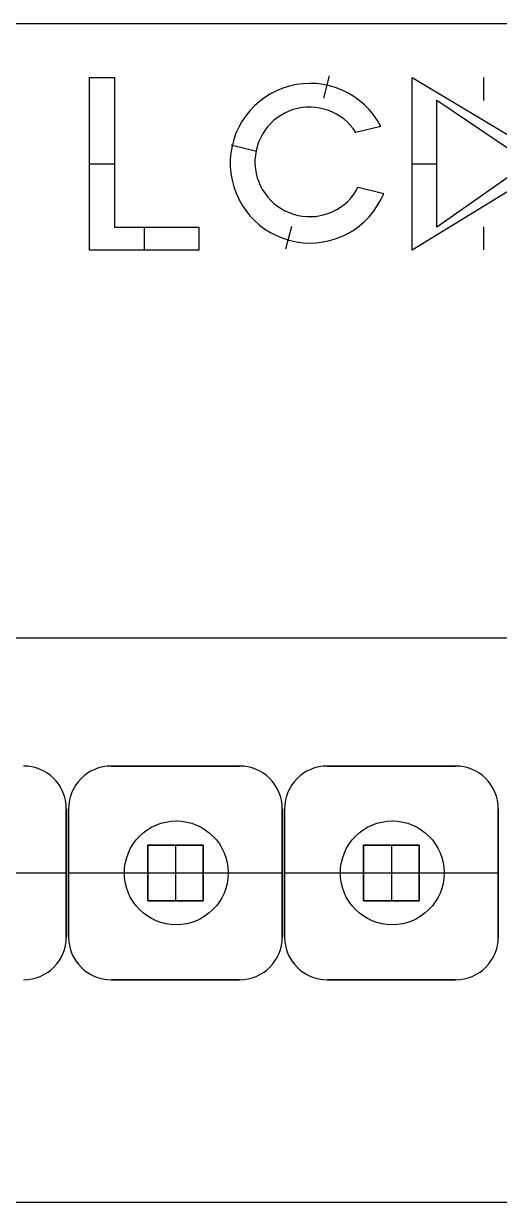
# Model space of a CAD drawing. Extents: x -0.02 to 3.17, y 0 to 2.28.
# Drawn here: x 1.112 to 1.331, y 1.735 to 2.278 of the extents above; entities that cross this region are included whole.
import ezdxf

# ---------------------------------------------------------------- set-up
doc = ezdxf.new("R2010")
doc.units = 0
doc.header["$LTSCALE"] = 0.03937
for name, color, linetype in [('LCDKEYPAD_SHIELD$1602', 3, 'CONTINUOUS'), ('LCDKEYPAD_SHIELD$1602$LCD_', 7, 'CONTINUOUS'), ('LCDKEYPAD_SHIELD$BOARD', 178, 'CONTINUOUS'), ('LCDKEYPAD_SHIELD$NOTES', 7, 'CONTINUOUS')]:
    doc.layers.add(name, color=color, linetype=linetype)

msp = doc.modelspace()

# ---------------------------------------------------------------- linework, layer by layer
at = {"layer": 'LCDKEYPAD_SHIELD$1602'}
for p, q in [((-0.01913, 1.99517, 0.16356), (3.15016, 1.99517, 0.16356)), ((-0.01913, 1.99517, 0.10057), (3.15016, 1.99517, 0.10057))]:
    msp.add_line(p, q, dxfattribs=at)
at = {"layer": 'LCDKEYPAD_SHIELD$1602', "color": 0}
for p, q in [((2.95087, 1.73517, 0.16356), (0.15087, 1.73517, 0.16356)), ((2.95087, 1.73517, 0.44256), (0.15087, 1.73517, 0.44256))]:
    msp.add_line(p, q, dxfattribs=at)
at = {"layer": 'LCDKEYPAD_SHIELD$1602$LCD_', "color": 0}
for p, q in [((1.15196, 1.93611, 0.10057), (1.15196, 1.93611, 0.00214)), ((1.15196, 1.93611, 0.00214), (1.21102, 1.93611, 0.00214)), ((1.21102, 1.93611, 0.10057), (1.15196, 1.93611, 0.10057)), ((1.15196, 1.93611, 0.10057), (1.15196, 1.93611, 0.00214)), ((1.21102, 1.93611, 0.05136), (1.15196, 1.93611, 0.05136)), ((1.15196, 1.93611, 0.00214), (1.21102, 1.93611, 0.00214)), ((1.18149, 1.93611, 0.00214), (1.18149, 1.93611, 0.10057)), ((1.21102, 1.93611, 0.00214), (1.21102, 1.93611, 0.10057)), ((1.21102, 1.93611, 0.00214), (1.21102, 1.93611, 0.10057)), ((1.25146, 1.93611, 0.10057), (1.25146, 1.93611, 0.00214)), ((1.25146, 1.93611, 0.00214), (1.31052, 1.93611, 0.00214)), ((1.31052, 1.93611, 0.10057), (1.25146, 1.93611, 0.10057)), ((1.25146, 1.93611, 0.10057), (1.25146, 1.93611, 0.00214)), ((1.31052, 1.93611, 0.05136), (1.25146, 1.93611, 0.05136)), ((1.25146, 1.93611, 0.00214), (1.31052, 1.93611, 0.00214)), ((1.28099, 1.93611, 0.00214), (1.28099, 1.93611, 0.10057)), ((1.31052, 1.93611, 0.00214), (1.31052, 1.93611, 0.10057)), ((1.31052, 1.93611, 0.00214), (1.31052, 1.93611, 0.10057)), ((1.1312, 1.91643, 0.00214), (1.1312, 1.91643, 0.10057)), ((1.1312, 1.91643, 0.00214), (1.1312, 1.85737, 0.00214)), ((1.1312, 1.85737, 0.10057), (1.1312, 1.91643, 0.10057)), ((1.1312, 1.91643, 0.10057), (1.1312, 1.91643, 0.00214)), ((1.1312, 1.91643, 0.00214), (1.1312, 1.85737, 0.00214)), ((1.1312, 1.85737, 0.05136), (1.1312, 1.91643, 0.05136)), ((1.13228, 1.85737, 0.00214), (1.13228, 1.91643, 0.00214)), ((1.13228, 1.91643, 0.10057), (1.13228, 1.85737, 0.10057)), ((1.13228, 1.91643, 0.00214), (1.13228, 1.91643, 0.10057)), ((1.13228, 1.91643, 0.05136), (1.13228, 1.85737, 0.05136)), ((1.13228, 1.91643, 0.00214), (1.13228, 1.91643, 0.10057)), ((1.13228, 1.85737, 0.00214), (1.13228, 1.91643, 0.00214)), ((1.2307, 1.91643, 0.00214), (1.2307, 1.91643, 0.10057)), ((1.2307, 1.91643, 0.00214), (1.2307, 1.85737, 0.00214)), ((1.2307, 1.85737, 0.10057), (1.2307, 1.91643, 0.10057)), ((1.2307, 1.91643, 0.10057), (1.2307, 1.91643, 0.00214)), ((1.2307, 1.91643, 0.00214), (1.2307, 1.85737, 0.00214)), ((1.2307, 1.85737, 0.05136), (1.2307, 1.91643, 0.05136)), ((1.23178, 1.85737, 0.00214), (1.23178, 1.91643, 0.00214)), ((1.23178, 1.91643, 0.10057), (1.23178, 1.85737, 0.10057)), ((1.23178, 1.91643, 0.00214), (1.23178, 1.91643, 0.10057)), ((1.23178, 1.91643, 0.05136), (1.23178, 1.85737, 0.05136)), ((1.23178, 1.91643, 0.00214), (1.23178, 1.91643, 0.10057)), ((1.23178, 1.85737, 0.00214), (1.23178, 1.91643, 0.00214)), ((1.3302, 1.91643, 0.00214), (1.3302, 1.91643, 0.10057)), ((1.3302, 1.91643, 0.00214), (1.3302, 1.85737, 0.00214)), ((1.3302, 1.85737, 0.10057), (1.3302, 1.91643, 0.10057)), ((1.3302, 1.91643, 0.10057), (1.3302, 1.91643, 0.00214)), ((1.3302, 1.91643, 0.00214), (1.3302, 1.85737, 0.00214)), ((1.3302, 1.85737, 0.05136), (1.3302, 1.91643, 0.05136)), ((1.19428, 1.8997, 0.00214), (1.16869, 1.8997, 0.00214)), ((1.16869, 1.8997, 0.00214), (1.16869, 1.8741, 0.00214)), ((1.19428, 1.8741, 0.00214), (1.19428, 1.8997, 0.00214)), ((1.29378, 1.8997, 0.00214), (1.26819, 1.8997, 0.00214)), ((1.26819, 1.8997, 0.00214), (1.26819, 1.8741, 0.00214)), ((1.29378, 1.8741, 0.00214), (1.29378, 1.8997, 0.00214)), ((1.09478, 1.8869, 0.00214), (1.1312, 1.8869, 0.00214)), ((1.1312, 1.8869, 0.10057), (1.1312, 1.8869, 0.00214)), ((1.13228, 1.8869, 0.00214), (1.13228, 1.8869, 0.10057)), ((1.13228, 1.8869, 0.00214), (1.16869, 1.8869, 0.00214)), ((1.19428, 1.8869, 0.00214), (1.2307, 1.8869, 0.00214)), ((1.2307, 1.8869, 0.10057), (1.2307, 1.8869, 0.00214)), ((1.23178, 1.8869, 0.00214), (1.23178, 1.8869, 0.10057)), ((1.23178, 1.8869, 0.00214), (1.26819, 1.8869, 0.00214)), ((1.29378, 1.8869, 0.00214), (1.3302, 1.8869, 0.00214)), ((1.3302, 1.8869, 0.10057), (1.3302, 1.8869, 0.00214)), ((1.16869, 1.8741, 0.00214), (1.19428, 1.8741, 0.00214)), ((1.26819, 1.8741, 0.00214), (1.29378, 1.8741, 0.00214)), ((1.1312, 1.85737, 0.00214), (1.1312, 1.85737, 0.10057)), ((1.1312, 1.85737, 0.00214), (1.1312, 1.85737, 0.10057)), ((1.13228, 1.85737, 0.10057), (1.13228, 1.85737, 0.00214)), ((1.13228, 1.85737, 0.10057), (1.13228, 1.85737, 0.00214)), ((1.2307, 1.85737, 0.00214), (1.2307, 1.85737, 0.10057)), ((1.2307, 1.85737, 0.00214), (1.2307, 1.85737, 0.10057)), ((1.23178, 1.85737, 0.10057), (1.23178, 1.85737, 0.00214)), ((1.23178, 1.85737, 0.10057), (1.23178, 1.85737, 0.00214)), ((1.3302, 1.85737, 0.00214), (1.3302, 1.85737, 0.10057)), ((1.3302, 1.85737, 0.00214), (1.3302, 1.85737, 0.10057)), ((1.15196, 1.83769, 0.00214), (1.15196, 1.83769, 0.10057)), ((1.21102, 1.83769, 0.00214), (1.15196, 1.83769, 0.00214)), ((1.15196, 1.83769, 0.10057), (1.21102, 1.83769, 0.10057)), ((1.15196, 1.83769, 0.00214), (1.15196, 1.83769, 0.10057)), ((1.21102, 1.83769, 0.05136), (1.15196, 1.83769, 0.05136)), ((1.21102, 1.83769, 0.00214), (1.15196, 1.83769, 0.00214)), ((1.18149, 1.83769, 0.10057), (1.18149, 1.83769, 0.00214)), ((1.21102, 1.83769, 0.10057), (1.21102, 1.83769, 0.00214)), ((1.21102, 1.83769, 0.10057), (1.21102, 1.83769, 0.00214)), ((1.25146, 1.83769, 0.00214), (1.25146, 1.83769, 0.10057)), ((1.31052, 1.83769, 0.00214), (1.25146, 1.83769, 0.00214)), ((1.25146, 1.83769, 0.10057), (1.31052, 1.83769, 0.10057)), ((1.25146, 1.83769, 0.00214), (1.25146, 1.83769, 0.10057)), ((1.31052, 1.83769, 0.05136), (1.25146, 1.83769, 0.05136)), ((1.31052, 1.83769, 0.00214), (1.25146, 1.83769, 0.00214)), ((1.28099, 1.83769, 0.10057), (1.28099, 1.83769, 0.00214)), ((1.31052, 1.83769, 0.10057), (1.31052, 1.83769, 0.00214)), ((1.31052, 1.83769, 0.10057), (1.31052, 1.83769, 0.00214))]:
    msp.add_line(p, q, dxfattribs=at)
at = {"layer": 'LCDKEYPAD_SHIELD$1602$LCD_', "color": 7}
for p, q in [((1.16869, 1.8997, 0.06908), (1.16869, 1.8741, 0.06908)), ((1.16869, 1.8997, -0.14745), (1.16869, 1.8997, 0.00214)), ((1.16869, 1.8741, -0.14745), (1.16869, 1.8997, -0.14745)), ((1.19428, 1.8997, 0.06908), (1.16869, 1.8997, 0.06908)), ((1.16869, 1.8997, -0.14745), (1.19428, 1.8997, -0.14745)), ((1.16869, 1.8997, 0.21868), (1.16869, 1.8741, 0.21868)), ((1.19428, 1.8997, 0.21868), (1.16869, 1.8997, 0.21868)), ((1.16869, 1.8997, 0.00214), (1.19428, 1.8997, 0.00214)), ((1.16869, 1.8997, 0.06908), (1.16869, 1.8997, 0.21868)), ((1.16869, 1.8741, 0.00214), (1.16869, 1.8997, 0.00214)), ((1.16869, 1.8997, 0.00214), (1.16869, 1.8997, 0.06908)), ((1.19428, 1.8997, -0.03919), (1.16869, 1.8997, -0.03919)), ((1.19428, 1.8997, 0.11041), (1.16869, 1.8997, 0.11041)), ((1.16869, 1.8997, -0.03919), (1.16869, 1.8741, -0.03919)), ((1.16869, 1.8997, 0.11041), (1.16869, 1.8741, 0.11041)), ((1.16869, 1.8741, -0.14745), (1.16869, 1.8997, -0.14745)), ((1.16869, 1.8997, -0.14745), (1.19428, 1.8997, -0.14745)), ((1.18149, 1.8997, 0.00214), (1.18149, 1.8997, 0.06908)), ((1.18149, 1.8997, -0.14745), (1.18149, 1.8997, 0.00214)), ((1.18149, 1.8997, 0.06908), (1.18149, 1.8997, 0.21868)), ((1.18149, 1.8997, -0.14745), (1.18149, 1.8741, -0.14745)), ((1.19428, 1.8741, 0.06908), (1.19428, 1.8997, 0.06908)), ((1.19428, 1.8997, -0.14745), (1.19428, 1.8741, -0.14745)), ((1.19428, 1.8997, 0.06908), (1.19428, 1.8997, 0.00214)), ((1.19428, 1.8741, 0.21868), (1.19428, 1.8997, 0.21868)), ((1.19428, 1.8997, 0.21868), (1.19428, 1.8997, 0.06908)), ((1.19428, 1.8997, 0.00214), (1.19428, 1.8741, 0.00214)), ((1.19428, 1.8997, 0.00214), (1.19428, 1.8997, -0.14745)), ((1.19428, 1.8997, -0.03919), (1.19428, 1.8741, -0.03919)), ((1.19428, 1.8997, 0.11041), (1.19428, 1.8741, 0.11041)), ((1.19428, 1.8997, -0.14745), (1.19428, 1.8741, -0.14745)), ((1.26819, 1.8997, 0.06908), (1.26819, 1.8741, 0.06908)), ((1.26819, 1.8997, -0.14745), (1.26819, 1.8997, 0.00214)), ((1.26819, 1.8741, -0.14745), (1.26819, 1.8997, -0.14745)), ((1.29378, 1.8997, 0.06908), (1.26819, 1.8997, 0.06908)), ((1.26819, 1.8997, -0.14745), (1.29378, 1.8997, -0.14745)), ((1.26819, 1.8997, 0.21868), (1.26819, 1.8741, 0.21868)), ((1.29378, 1.8997, 0.21868), (1.26819, 1.8997, 0.21868)), ((1.26819, 1.8997, 0.00214), (1.29378, 1.8997, 0.00214)), ((1.26819, 1.8997, 0.06908), (1.26819, 1.8997, 0.21868)), ((1.26819, 1.8741, 0.00214), (1.26819, 1.8997, 0.00214)), ((1.26819, 1.8997, 0.00214), (1.26819, 1.8997, 0.06908)), ((1.29378, 1.8997, -0.03919), (1.26819, 1.8997, -0.03919)), ((1.29378, 1.8997, 0.11041), (1.26819, 1.8997, 0.11041)), ((1.26819, 1.8997, -0.03919), (1.26819, 1.8741, -0.03919)), ((1.26819, 1.8997, 0.11041), (1.26819, 1.8741, 0.11041)), ((1.26819, 1.8741, -0.14745), (1.26819, 1.8997, -0.14745)), ((1.26819, 1.8997, -0.14745), (1.29378, 1.8997, -0.14745)), ((1.28099, 1.8997, 0.00214), (1.28099, 1.8997, 0.06908)), ((1.28099, 1.8997, -0.14745), (1.28099, 1.8997, 0.00214)), ((1.28099, 1.8997, 0.06908), (1.28099, 1.8997, 0.21868)), ((1.28099, 1.8997, -0.14745), (1.28099, 1.8741, -0.14745)), ((1.29378, 1.8741, 0.06908), (1.29378, 1.8997, 0.06908)), ((1.29378, 1.8997, -0.14745), (1.29378, 1.8741, -0.14745)), ((1.29378, 1.8997, 0.06908), (1.29378, 1.8997, 0.00214)), ((1.29378, 1.8741, 0.21868), (1.29378, 1.8997, 0.21868)), ((1.29378, 1.8997, 0.21868), (1.29378, 1.8997, 0.06908)), ((1.29378, 1.8997, 0.00214), (1.29378, 1.8741, 0.00214)), ((1.29378, 1.8997, 0.00214), (1.29378, 1.8997, -0.14745)), ((1.29378, 1.8997, -0.03919), (1.29378, 1.8741, -0.03919)), ((1.29378, 1.8997, 0.11041), (1.29378, 1.8741, 0.11041)), ((1.29378, 1.8997, -0.14745), (1.29378, 1.8741, -0.14745)), ((1.16869, 1.8869, 0.00214), (1.16869, 1.8869, 0.06908)), ((1.16869, 1.8869, -0.14745), (1.16869, 1.8869, 0.00214)), ((1.16869, 1.8869, 0.06908), (1.16869, 1.8869, 0.21868)), ((1.16869, 1.8869, -0.14745), (1.19428, 1.8869, -0.14745)), ((1.19428, 1.8869, 0.06908), (1.19428, 1.8869, 0.00214)), ((1.19428, 1.8869, 0.00214), (1.19428, 1.8869, -0.14745)), ((1.19428, 1.8869, 0.21868), (1.19428, 1.8869, 0.06908)), ((1.26819, 1.8869, 0.00214), (1.26819, 1.8869, 0.06908)), ((1.26819, 1.8869, -0.14745), (1.26819, 1.8869, 0.00214)), ((1.26819, 1.8869, 0.06908), (1.26819, 1.8869, 0.21868)), ((1.26819, 1.8869, -0.14745), (1.29378, 1.8869, -0.14745)), ((1.29378, 1.8869, 0.06908), (1.29378, 1.8869, 0.00214)), ((1.29378, 1.8869, 0.00214), (1.29378, 1.8869, -0.14745)), ((1.29378, 1.8869, 0.21868), (1.29378, 1.8869, 0.06908)), ((1.16869, 1.8741, 0.06908), (1.19428, 1.8741, 0.06908)), ((1.16869, 1.8741, -0.14745), (1.16869, 1.8741, 0.00214)), ((1.19428, 1.8741, -0.14745), (1.16869, 1.8741, -0.14745)), ((1.16869, 1.8741, 0.21868), (1.19428, 1.8741, 0.21868)), ((1.16869, 1.8741, 0.06908), (1.16869, 1.8741, 0.21868)), ((1.19428, 1.8741, 0.00214), (1.16869, 1.8741, 0.00214)), ((1.16869, 1.8741, 0.00214), (1.16869, 1.8741, 0.06908)), ((1.19428, 1.8741, -0.03919), (1.16869, 1.8741, -0.03919)), ((1.19428, 1.8741, 0.11041), (1.16869, 1.8741, 0.11041)), ((1.19428, 1.8741, -0.14745), (1.16869, 1.8741, -0.14745)), ((1.18149, 1.8741, 0.06908), (1.18149, 1.8741, 0.00214)), ((1.18149, 1.8741, 0.00214), (1.18149, 1.8741, -0.14745)), ((1.18149, 1.8741, 0.21868), (1.18149, 1.8741, 0.06908)), ((1.19428, 1.8741, -0.14745), (1.19428, 1.8741, 0.00214)), ((1.19428, 1.8741, 0.06908), (1.19428, 1.8741, 0.21868)), ((1.19428, 1.8741, 0.00214), (1.19428, 1.8741, 0.06908)), ((1.26819, 1.8741, 0.06908), (1.29378, 1.8741, 0.06908)), ((1.26819, 1.8741, -0.14745), (1.26819, 1.8741, 0.00214)), ((1.29378, 1.8741, -0.14745), (1.26819, 1.8741, -0.14745)), ((1.26819, 1.8741, 0.21868), (1.29378, 1.8741, 0.21868)), ((1.26819, 1.8741, 0.06908), (1.26819, 1.8741, 0.21868)), ((1.29378, 1.8741, 0.00214), (1.26819, 1.8741, 0.00214)), ((1.26819, 1.8741, 0.00214), (1.26819, 1.8741, 0.06908)), ((1.29378, 1.8741, -0.03919), (1.26819, 1.8741, -0.03919)), ((1.29378, 1.8741, 0.11041), (1.26819, 1.8741, 0.11041)), ((1.29378, 1.8741, -0.14745), (1.26819, 1.8741, -0.14745)), ((1.28099, 1.8741, 0.06908), (1.28099, 1.8741, 0.00214)), ((1.28099, 1.8741, 0.00214), (1.28099, 1.8741, -0.14745)), ((1.28099, 1.8741, 0.21868), (1.28099, 1.8741, 0.06908)), ((1.29378, 1.8741, -0.14745), (1.29378, 1.8741, 0.00214)), ((1.29378, 1.8741, 0.06908), (1.29378, 1.8741, 0.21868)), ((1.29378, 1.8741, 0.00214), (1.29378, 1.8741, 0.06908))]:
    msp.add_line(p, q, dxfattribs=at)
at = {"layer": 'LCDKEYPAD_SHIELD$1602$LCD_', "color": 0}
for centre, start, end in [((1.11152, 1.91643, 0.10057), 0, 90), ((1.11152, 1.91643, 0.00214), 0, 90), ((1.11152, 1.91643, 0.05136), 0, 90), ((1.11152, 1.91643, 0.00214), 0, 90), ((1.15196, 1.91643, 0.10057), 90, 180), ((1.15196, 1.91643, 0.00214), 90, 180), ((1.15196, 1.91643, 0.05136), 90, 180), ((1.15196, 1.91643, 0.00214), 90, 180), ((1.21102, 1.91643, 0.10057), 0, 90), ((1.21102, 1.91643, 0.00214), 0, 90), ((1.21102, 1.91643, 0.05136), 0, 90), ((1.21102, 1.91643, 0.00214), 0, 90), ((1.25146, 1.91643, 0.10057), 90, 180), ((1.25146, 1.91643, 0.00214), 90, 180), ((1.25146, 1.91643, 0.05136), 90, 180), ((1.25146, 1.91643, 0.00214), 90, 180), ((1.31052, 1.91643, 0.10057), 0, 90), ((1.31052, 1.91643, 0.00214), 0, 90), ((1.31052, 1.91643, 0.05136), 0, 90), ((1.31052, 1.91643, 0.00214), 0, 90), ((1.11152, 1.85737, 0.10057), 270, 0), ((1.11152, 1.85737, 0.00214), 270, 0), ((1.11152, 1.85737, 0.05136), 270, 0), ((1.11152, 1.85737, 0.00214), 270, 0), ((1.15196, 1.85737, 0.10057), 180, 270), ((1.15196, 1.85737, 0.00214), 180, 270), ((1.15196, 1.85737, 0.05136), 180, 270), ((1.15196, 1.85737, 0.00214), 180, 270), ((1.21102, 1.85737, 0.10057), 270, 0), ((1.21102, 1.85737, 0.00214), 270, 0), ((1.21102, 1.85737, 0.05136), 270, 0), ((1.21102, 1.85737, 0.00214), 270, 0), ((1.25146, 1.85737, 0.10057), 180, 270), ((1.25146, 1.85737, 0.00214), 180, 270), ((1.25146, 1.85737, 0.05136), 180, 270), ((1.25146, 1.85737, 0.00214), 180, 270), ((1.31052, 1.85737, 0.10057), 270, 0), ((1.31052, 1.85737, 0.00214), 270, 0), ((1.31052, 1.85737, 0.05136), 270, 0), ((1.31052, 1.85737, 0.00214), 270, 0)]:
    msp.add_arc(centre, 0.01969, start, end, dxfattribs=at)
at = {"layer": 'LCDKEYPAD_SHIELD$BOARD'}
for p, q in [((-0.01348, 2.278), (2.928, 2.278)), ((-0.01348, 2.278, -0.06), (2.928, 2.278, -0.06)), ((1.18187, 1.91082), (1.18187, 1.91082, -0.06)), ((1.28137, 1.91082), (1.28137, 1.91082, -0.06))]:
    msp.add_line(p, q, dxfattribs=at)
for centre in [(1.18187, 1.8869), (1.18187, 1.8869, -0.06), (1.28137, 1.8869), (1.28137, 1.8869, -0.06)]:
    msp.add_circle(centre, 0.02392, dxfattribs=at)
at = {"layer": 'LCDKEYPAD_SHIELD$NOTES'}
for p, q in [((1.14195, 2.25323), (1.15338, 2.25323)), ((1.14195, 2.17371), (1.14195, 2.25323)), ((1.15338, 2.25323), (1.15338, 2.18418)), ((1.25231, 2.25391), (1.24971, 2.24358)), ((1.29052, 2.25323), (1.35624, 2.21389)), ((1.29052, 2.17371), (1.29052, 2.25323)), ((1.32338, 2.25312), (1.32338, 2.24257)), ((1.30195, 2.24276), (1.34433, 2.21409)), ((1.30195, 2.18418), (1.30195, 2.24276)), ((1.27609, 2.2306), (1.26458, 2.22791)), ((1.20723, 2.22217), (1.21888, 2.21924)), ((1.14195, 2.21347), (1.15338, 2.21347)), ((1.35624, 2.21389), (1.29052, 2.17371)), ((1.29052, 2.21347), (1.30195, 2.21347)), ((1.34433, 2.21409), (1.30195, 2.18418)), ((1.26569, 2.20262), (1.27741, 2.19968)), ((1.15338, 2.18418), (1.19226, 2.18418)), ((1.16711, 2.18418), (1.16711, 2.17371)), ((1.19226, 2.18418), (1.19226, 2.17371)), ((1.23489, 2.18461), (1.23225, 2.17415)), ((1.32338, 2.1844), (1.32338, 2.17383)), ((1.19226, 2.17371), (1.14195, 2.17371))]:
    msp.add_line(p, q, dxfattribs=at)
for centre, radius, start, end in [((1.24345, 2.21371), 0.03675, 27.3601, 337.5449), ((1.24333, 2.21431), 0.02523, 32.6148, 332.4052)]:
    msp.add_arc(centre, radius, start, end, dxfattribs=at)

doc.saveas('drawing.dxf')
